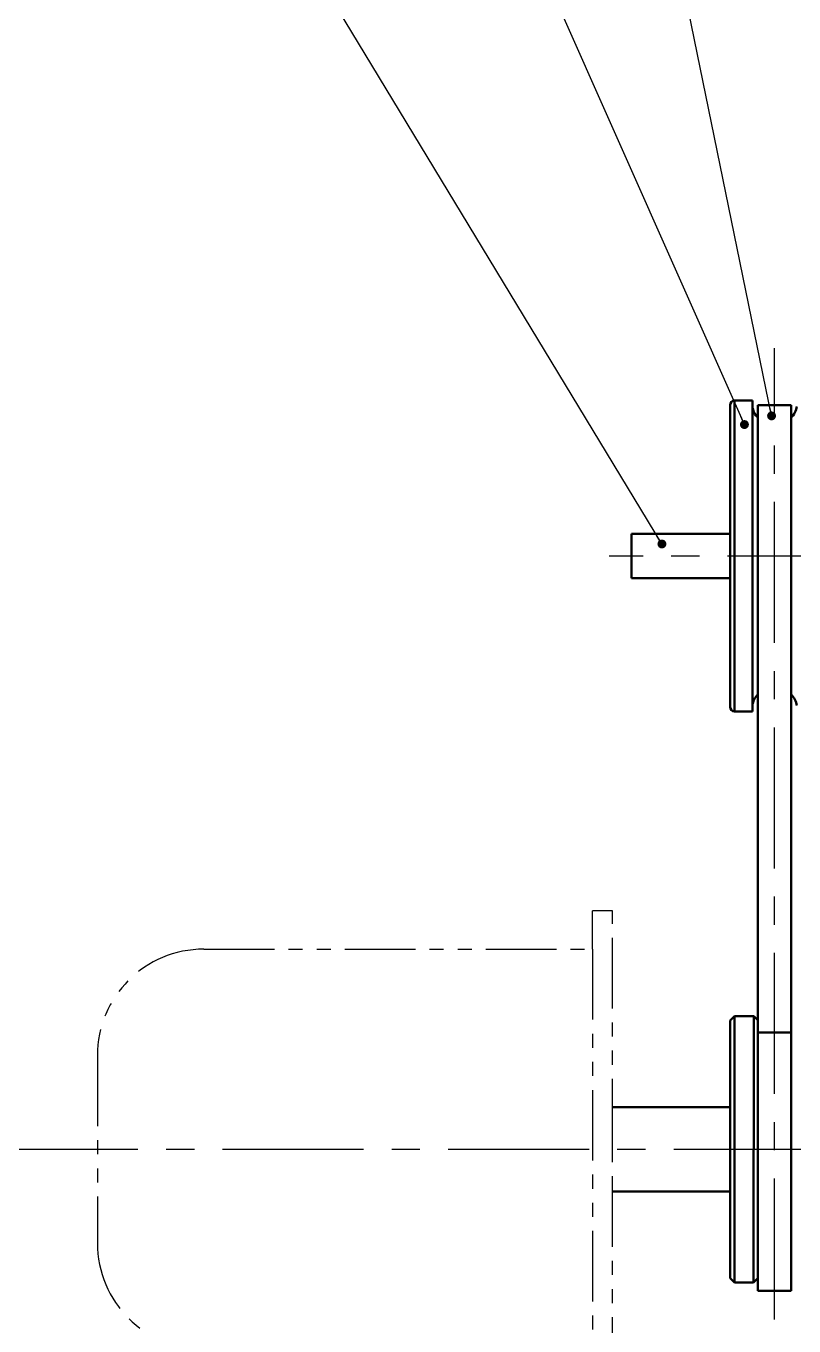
# Model space of a CAD drawing. Header units: millimetres. Extents: x 0 to 1189, y 0 to 841.
# Drawn here: x 737.4 to 806.6, y 604.5 to 721.7 of the extents above; entities that cross this region are included whole.
import ezdxf

# ---------------------------------------------------------------- set-up
doc = ezdxf.new("R2010")
doc.units = ezdxf.units.MM
doc.linetypes.add('CENTERX2', pattern=[20.32, 12.7, -2.54, 2.54, -2.54])
doc.linetypes.add('PHANTOM', pattern=[12.7, 6.35, -1.27, 1.27, -1.27, 1.27, -1.27])
for name, color, linetype in [('中心线', 1, 'CENTERX2'), ('双点划线', 2, 'PHANTOM'), ('符号', 4, 'Continuous')]:
    doc.layers.add(name, color=color, linetype=linetype)
doc.layers.add('粗实线', color=255, linetype='Continuous', lineweight=50)
doc.dimstyles.new('SLDDIMSTYLE1', dxfattribs={"dimtxt": 0.18, "dimasz": 0.8, "dimexe": 0, "dimexo": 0.0625, "dimgap": 0, "dimtad": 0, "dimtih": 1, "dimtoh": 1, "dimdec": 0, "dimrnd": 1e-09, "dimzin": 0, "dimdsep": 46, "dimtxsty": 'Standard', "dimblk1": 'DOT', "dimblk2": 'DOT', "dimsah": 1, "dimcen": 0.09, "dimadec": 0, "dimazin": 0, "dimtfac": 0.8, "dimtdec": 0, "dimtofl": 0, "dimtmove": 0, "dimatfit": 3, "dimldrblk": 'DOT', "dimfxl": 0, "dimfrac": 2, "dimtolj": 1, "dimtzin": 0, "dimarcsym": 0})

# ---------------------------------------------------------------- blocks, each defined once
blk = doc.blocks.new('_Dot')
at = {"color": 0, "linetype": 'ByBlock', "lineweight": -2}
blk.add_line((-0.5, 0), (-1, 0), dxfattribs=at)
at = {"color": 0, "linetype": 'ByBlock', "const_width": 0.5}
blk.add_lwpolyline([(-0.25, 0, 1), (0.25, 0, 1)], format="xyb", close=True, dxfattribs=at)

msp = doc.modelspace()

# ---------------------------------------------------------------- linework, layer by layer
at = {"layer": '中心线'}
for p, q in [((804.8104, 605.1199), (804.8104, 692.6367)), ((853.9251, 673.9066), (789.9251, 673.9066)), ((734.7658, 620.4466), (810.8104, 620.4466))]:
    msp.add_line(p, q, dxfattribs=at)
at = {"layer": '双点划线'}
for p, q in [((790.2104, 641.9306), (788.4104, 641.9306)), ((788.4104, 638.4834), (788.4104, 641.9306)), ((790.2104, 620.4466), (790.2104, 641.9306)), ((753.4104, 638.4834), (788.4104, 638.4834)), ((788.4104, 638.4834), (788.4104, 602.4204)), ((743.8104, 628.8834), (743.8104, 612.0097)), ((790.2104, 598.9626), (790.2104, 620.4466))]:
    msp.add_line(p, q, dxfattribs=at)
for centre, start, end in [((753.4104, 628.8834), 90, 180), ((753.4104, 612.0097), 180, 270)]:
    msp.add_arc(centre, 9.6, start, end, dxfattribs=at)
at = {"layer": '粗实线'}
for p, q in [((802.8104, 687.9066), (801.2104, 687.9066)), ((801.2104, 687.9066), (801.2104, 686.5246)), ((802.8104, 687.9066), (802.8104, 686.5246)), ((800.8104, 686.1641), (800.8104, 687.5066)), ((801.2104, 686.5246), (801.2104, 659.9066)), ((802.8104, 686.5246), (802.8104, 659.9066)), ((806.3104, 687.4907), (803.3104, 687.4907)), ((803.3104, 687.4907), (803.3104, 685.0636)), ((806.3104, 687.4907), (806.3104, 685.0636)), ((800.8104, 660.3066), (800.8104, 686.1641)), ((803.3104, 685.0636), (803.3104, 630.9742)), ((806.3104, 685.0636), (806.3104, 630.9742)), ((800.8104, 675.9066), (791.9251, 675.9066)), ((791.9251, 675.9066), (791.9251, 671.9066)), ((791.9251, 671.9066), (800.8104, 671.9066)), ((801.2104, 659.9066), (802.8104, 659.9066)), ((801.2104, 632.4466), (800.8104, 632.0466)), ((800.8104, 608.8466), (800.8104, 632.0466)), ((802.9431, 632.4466), (801.2104, 632.4466)), ((801.2104, 632.4466), (801.2104, 608.4466)), ((802.9431, 632.4466), (802.9136, 608.4532)), ((802.9431, 632.4466), (803.3104, 632.0793)), ((806.3104, 630.9742), (803.3104, 630.9742)), ((803.3104, 630.9742), (803.3104, 607.699)), ((806.3104, 630.9742), (806.3104, 607.699)), ((800.8104, 624.2466), (790.2104, 624.2466)), ((790.2104, 616.6466), (800.8104, 616.6466)), ((800.8104, 608.8466), (801.2104, 608.4466)), ((801.2104, 608.4466), (802.9136, 608.4466)), ((802.9136, 608.4466), (803.3104, 608.8434)), ((802.9161, 608.4481), (802.9136, 608.4532)), ((803.3104, 607.699), (806.3104, 607.699))]:
    msp.add_line(p, q, dxfattribs=at)
for centre, radius, start, end in [((801.2104, 687.5066), 0.4, 90, 180), ((804.6683, 687.6486), 1.8758, 187.903842, 223.61917), ((804.9525, 687.6486), 1.8758, 316.38083, 352.096158), ((804.6683, 660.1645), 1.8758, 136.38083, 172.096158), ((804.9525, 660.1645), 1.8758, 7.903842, 43.61917), ((801.2104, 660.3066), 0.4, 180, 270)]:
    msp.add_arc(centre, radius, start, end, dxfattribs=at)

# ---------------------------------------------------------------- leaders
at = {"layer": '符号'}
for points in [[(794.6632, 674.9906), (719.7279, 798.7483)], [(802.0968, 685.7507), (751.9274, 798.7483)], [(804.5411, 686.532), (781.5193, 798.7483)], [(817.8978, 696.919), (805.4422, 798.7483)]]:
    msp.add_leader(points, dimstyle='SLDDIMSTYLE1', dxfattribs=at)

doc.saveas('drawing.dxf')
